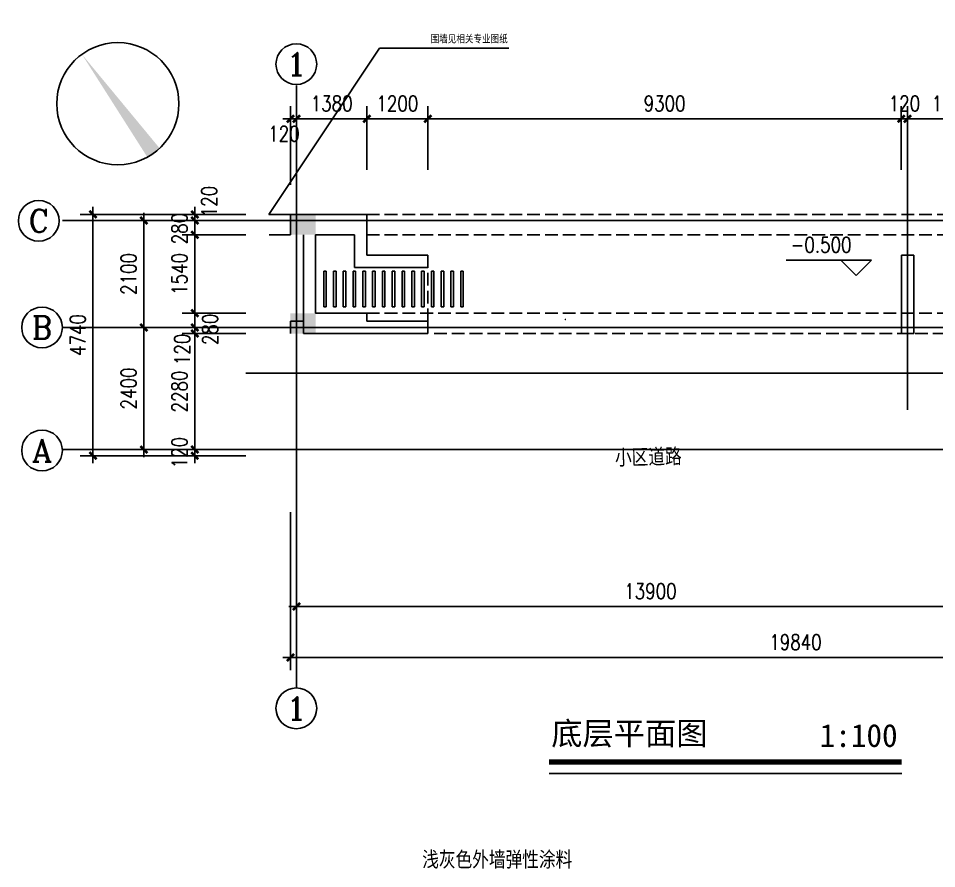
# Model space of a CAD drawing. Extents: x 156584 to 263272, y 27267 to 65241.
# Drawn here: x 157068 to 175106, y 47717 to 64422 of the extents above; entities that cross this region are included whole.
import ezdxf
from ezdxf.enums import TextEntityAlignment as Align

# ---------------------------------------------------------------- set-up
doc = ezdxf.new("R2010")
doc.units = 0
doc.header["$LTSCALE"] = 100
doc.header["$MEASUREMENT"] = 0
doc.header["$PDMODE"] = 34
doc.linetypes.add('DASH', pattern=[0.35, 0.25, -0.1])
doc.layers.get('0').update_dxf_attribs({"color": 1, "linetype": 'CONTINUOUS'})
doc.layers.get('DEFPOINTS').update_dxf_attribs({"linetype": 'CONTINUOUS'})
for name, color, linetype in [('A', 43, 'CONTINUOUS'), ('AXIS', 3, 'CONTINUOUS'), ('AXIS_TEXT', 7, 'CONTINUOUS'), ('DOTE', 252, 'CONTINUOUS'), ('PUB_DIM', 9, 'CONTINUOUS'), ('PUB_HATCH', 8, 'CONTINUOUS'), ('PUB_TEXT', 7, 'CONTINUOUS'), ('STAIR', 51, 'CONTINUOUS'), ('WALL', 255, 'CONTINUOUS'), ('柱', 7, 'CONTINUOUS')]:
    doc.layers.add(name, color=color, linetype=linetype)
doc.styles.add('COMPLEX', font='COMPLEX')
doc.styles.add('DIM_FONT', font='SIMPLEX', dxfattribs={"width": 0.8})
doc.styles.add('HEI', font='simhei.ttf', dxfattribs={"width": 0.8})
doc.styles.add('SONG', font='SIMSUN.TTF', dxfattribs={"width": 0.8})
doc.dimstyles.new('DIMB', dxfattribs={"dimtxt": 300, "dimasz": 1, "dimexe": 250, "dimexo": 300, "dimgap": 150, "dimtad": 1, "dimdec": 0, "dimlfac": -1, "dimzin": 0, "dimtxsty": 'DIM_FONT', "dimblk": '_DIMX', "dimblk1": '_DIMX', "dimblk2": '_DIMX', "dimcen": 0.09, "dimse2": 1, "dimclrd": 256, "dimclre": 256, "dimclrt": 256, "dimazin": 3, "dimtfac": 5, "dimtdec": 0, "dimtix": 1, "dimtmove": 0, "dimatfit": 3, "dimtolj": 1, "dimtzin": 0})

# ---------------------------------------------------------------- blocks, each defined once
blk = doc.blocks.new('_AXISO')
blk.add_circle((0, 0), 0.5)
at = {"layer": 'AXIS_TEXT', "style": 'COMPLEX', "width": 1.041667}
blk.add_attdef('A', text='', height=0.56, dxfattribs=at).set_placement((-0.25, -0.28), (0.25, -0.28), align=Align.FIT)
blk = doc.blocks.new('_DIMX')
blk.add_line((-150, 0), (150, 0))
at = {"const_width": 50}
blk.add_lwpolyline([(-70, -70), (70, 70)], dxfattribs=at)
blk = doc.blocks.new('*D15')
at = {"linetype": 'BYBLOCK'}
for p, q in [((-44140, 159700), (-46190, 159700)), ((-45940, 154961), (-45940, 159699)), ((-44140, 154960), (-46190, 154960))]:
    blk.add_line(p, q, dxfattribs=at)
at = {"layer": 'DEFPOINTS', "color": 0, "linetype": 'BYBLOCK'}
for p in [(-45940, 159700), (-44140, 159700), (-44140, 154960)]:
    blk.add_point(p, dxfattribs=at)
at = {"linetype": 'BYBLOCK'}
for p, rotation in [((-45940, 159700), 90.00009348837568), ((-45940, 154960), 270.0000934883757)]:
    blk.add_blockref('_DIMX', p, dxfattribs=dict(at, rotation=rotation))
at = {"linetype": 'BYBLOCK', "insert": (-46240, 157330), "char_height": 300, "attachment_point": 5, "rotation": 90.0001, "style": 'DIM_FONT'}
blk.add_mtext('\\A1;4740', dxfattribs=at)
blk = doc.blocks.new('*D16')
at = {"linetype": 'BYBLOCK'}
for p, q in [((-44940, 155081), (-44940, 157479)), ((-43940, 155080), (-45190, 155080))]:
    blk.add_line(p, q, dxfattribs=at)
at = {"layer": 'DEFPOINTS', "color": 0, "linetype": 'BYBLOCK'}
for p in [(-44940, 157480), (-43940, 157480), (-43940, 155080)]:
    blk.add_point(p, dxfattribs=at)
at = {"linetype": 'BYBLOCK'}
for p, rotation in [((-44940, 157480), 90.00009340632796), ((-44940, 155080), 270.0000934063279)]:
    blk.add_blockref('_DIMX', p, dxfattribs=dict(at, rotation=rotation))
at = {"linetype": 'BYBLOCK', "insert": (-45240, 156280), "char_height": 300, "attachment_point": 5, "rotation": 90.0001, "style": 'DIM_FONT'}
blk.add_mtext('\\A1;2400', dxfattribs=at)
blk = doc.blocks.new('*D17')
at = {"linetype": 'BYBLOCK'}
for p, q in [((-44940, 157481), (-44940, 159579)), ((-43940, 157480), (-45190, 157480))]:
    blk.add_line(p, q, dxfattribs=at)
at = {"layer": 'DEFPOINTS', "color": 0, "linetype": 'BYBLOCK'}
for p in [(-44940, 159580), (-43940, 159580), (-43940, 157480)]:
    blk.add_point(p, dxfattribs=at)
at = {"linetype": 'BYBLOCK'}
for p, rotation in [((-44940, 159580), 90.00009340632776), ((-44940, 157480), 270.0000934063278)]:
    blk.add_blockref('_DIMX', p, dxfattribs=dict(at, rotation=rotation))
at = {"linetype": 'BYBLOCK', "insert": (-45240, 158530), "char_height": 300, "attachment_point": 5, "rotation": 90.0001, "style": 'DIM_FONT'}
blk.add_mtext('\\A1;2100', dxfattribs=at)
blk = doc.blocks.new('_NORTH')
blk.add_circle((0, 0), 1200)
blk.add_solid([(-1191, 149), (-1191, -149), (1200, 0)])
blk = doc.blocks.new('*D20')
at = {"linetype": 'BYBLOCK'}
for p, q in [((-28040, 153997), (-28040, 151747)), ((-28041, 151997), (-41939, 151997))]:
    blk.add_line(p, q, dxfattribs=at)
at = {"layer": 'DEFPOINTS', "color": 0, "linetype": 'BYBLOCK'}
for p in [(-41940, 153997), (-28040, 153997), (-41940, 151997)]:
    blk.add_point(p, dxfattribs=at)
at = {"linetype": 'BYBLOCK', "rotation": 180}
blk.add_blockref('_DIMX', (-41940, 151997), dxfattribs=at)
at = {"linetype": 'BYBLOCK'}
blk.add_blockref('_DIMX', (-28040, 151997), dxfattribs=at)
at = {"linetype": 'BYBLOCK', "insert": (-34990, 152297), "char_height": 300, "attachment_point": 5, "style": 'DIM_FONT'}
blk.add_mtext('\\A1;13900', dxfattribs=at)
blk = doc.blocks.new('*D21')
at = {"linetype": 'BYBLOCK'}
for p, q in [((-42060, 153851), (-42060, 150747)), ((-22220, 153851), (-22220, 150747)), ((-22221, 150997), (-42059, 150997))]:
    blk.add_line(p, q, dxfattribs=at)
at = {"layer": 'DEFPOINTS', "color": 0, "linetype": 'BYBLOCK'}
for p in [(-42060, 153851), (-22220, 153851), (-42060, 150997)]:
    blk.add_point(p, dxfattribs=at)
at = {"linetype": 'BYBLOCK', "rotation": 180}
blk.add_blockref('_DIMX', (-42060, 150997), dxfattribs=at)
at = {"linetype": 'BYBLOCK'}
blk.add_blockref('_DIMX', (-22220, 150997), dxfattribs=at)
at = {"linetype": 'BYBLOCK', "insert": (-32140, 151297), "char_height": 300, "attachment_point": 5, "style": 'DIM_FONT'}
blk.add_mtext('\\A1;19840', dxfattribs=at)
blk = doc.blocks.new('*D26')
at = {"linetype": 'BYBLOCK'}
for p, q in [((-41941, 160578), (-41941, 161829)), ((-40561, 160578), (-40561, 161829)), ((-41940, 161579), (-40562, 161579))]:
    blk.add_line(p, q, dxfattribs=at)
at = {"layer": 'DEFPOINTS', "color": 0, "linetype": 'BYBLOCK'}
for p in [(-40561, 161579), (-41941, 160578), (-40561, 160578)]:
    blk.add_point(p, dxfattribs=at)
at = {"linetype": 'BYBLOCK', "rotation": 180}
blk.add_blockref('_DIMX', (-41941, 161579), dxfattribs=at)
at = {"linetype": 'BYBLOCK'}
blk.add_blockref('_DIMX', (-40561, 161579), dxfattribs=at)
at = {"linetype": 'BYBLOCK', "insert": (-41251, 161879), "char_height": 300, "attachment_point": 5, "style": 'DIM_FONT'}
blk.add_mtext('\\A1;1380', dxfattribs=at)
blk = doc.blocks.new('*D27')
at = {"linetype": 'BYBLOCK'}
for p, q in [((-40561, 160578), (-40561, 161829)), ((-40560, 161579), (-39362, 161579))]:
    blk.add_line(p, q, dxfattribs=at)
at = {"layer": 'DEFPOINTS', "color": 0, "linetype": 'BYBLOCK'}
for p in [(-39361, 161579), (-40561, 160578), (-39361, 160578)]:
    blk.add_point(p, dxfattribs=at)
at = {"linetype": 'BYBLOCK', "rotation": 180}
blk.add_blockref('_DIMX', (-40561, 161579), dxfattribs=at)
at = {"linetype": 'BYBLOCK'}
blk.add_blockref('_DIMX', (-39361, 161579), dxfattribs=at)
at = {"linetype": 'BYBLOCK', "insert": (-39961, 161879), "char_height": 300, "attachment_point": 5, "style": 'DIM_FONT'}
blk.add_mtext('\\A1;1200', dxfattribs=at)
blk = doc.blocks.new('*D28')
at = {"linetype": 'BYBLOCK'}
for p, q in [((-39361, 160578), (-39361, 161829)), ((-39360, 161579), (-30062, 161579))]:
    blk.add_line(p, q, dxfattribs=at)
at = {"layer": 'DEFPOINTS', "color": 0, "linetype": 'BYBLOCK'}
for p in [(-30061, 161579), (-39361, 160578), (-30061, 160578)]:
    blk.add_point(p, dxfattribs=at)
at = {"linetype": 'BYBLOCK', "rotation": 180}
blk.add_blockref('_DIMX', (-39361, 161579), dxfattribs=at)
at = {"linetype": 'BYBLOCK'}
blk.add_blockref('_DIMX', (-30061, 161579), dxfattribs=at)
at = {"linetype": 'BYBLOCK', "insert": (-34711, 161879), "char_height": 300, "attachment_point": 5, "style": 'DIM_FONT'}
blk.add_mtext('\\A1;9300', dxfattribs=at)
blk = doc.blocks.new('*D29')
at = {"linetype": 'BYBLOCK'}
for p, q in [((-30061, 160578), (-30061, 161829)), ((-30062, 161579), (-30063, 161579)), ((-30061, 161579), (-29941, 161579)), ((-29940, 161579), (-29939, 161579))]:
    blk.add_line(p, q, dxfattribs=at)
at = {"layer": 'DEFPOINTS', "color": 0, "linetype": 'BYBLOCK'}
for p in [(-29941, 161579), (-30061, 160578), (-29941, 160578)]:
    blk.add_point(p, dxfattribs=at)
at = {"linetype": 'BYBLOCK'}
blk.add_blockref('_DIMX', (-30061, 161579), dxfattribs=at)
at = {"linetype": 'BYBLOCK', "rotation": 180}
blk.add_blockref('_DIMX', (-29941, 161579), dxfattribs=at)
at = {"linetype": 'BYBLOCK', "insert": (-30001, 161879), "char_height": 300, "attachment_point": 5, "style": 'DIM_FONT'}
blk.add_mtext('\\A1;120', dxfattribs=at)
blk = doc.blocks.new('*D38')
at = {"linetype": 'BYBLOCK'}
for p, q in [((-42940, 154960), (-44190, 154960)), ((-43940, 155081), (-43940, 155082)), ((-43940, 154960), (-43940, 155080)), ((-43940, 154959), (-43940, 154958))]:
    blk.add_line(p, q, dxfattribs=at)
at = {"layer": 'DEFPOINTS', "color": 0, "linetype": 'BYBLOCK'}
for p in [(-43940, 155080), (-42940, 155080), (-42940, 154960)]:
    blk.add_point(p, dxfattribs=at)
at = {"linetype": 'BYBLOCK'}
for p, rotation in [((-43940, 155080), 270), ((-43940, 154960), 90)]:
    blk.add_blockref('_DIMX', p, dxfattribs=dict(at, rotation=rotation))
at = {"linetype": 'BYBLOCK', "insert": (-44240, 155020), "char_height": 300, "attachment_point": 5, "rotation": 90, "style": 'DIM_FONT'}
blk.add_mtext('\\A1;120', dxfattribs=at)
blk = doc.blocks.new('*D39')
at = {"linetype": 'BYBLOCK'}
for p, q in [((-43940, 155081), (-43940, 157359)), ((-42940, 155080), (-44190, 155080))]:
    blk.add_line(p, q, dxfattribs=at)
at = {"layer": 'DEFPOINTS', "color": 0, "linetype": 'BYBLOCK'}
for p in [(-43940, 157360), (-42940, 157360), (-42940, 155080)]:
    blk.add_point(p, dxfattribs=at)
at = {"linetype": 'BYBLOCK'}
for p, rotation in [((-43940, 157360), 90), ((-43940, 155080), 270)]:
    blk.add_blockref('_DIMX', p, dxfattribs=dict(at, rotation=rotation))
at = {"linetype": 'BYBLOCK', "insert": (-44240, 156220), "char_height": 300, "attachment_point": 5, "rotation": 90, "style": 'DIM_FONT'}
blk.add_mtext('\\A1;2280', dxfattribs=at)
blk = doc.blocks.new('*D40')
at = {"linetype": 'BYBLOCK'}
for p, q in [((-43940, 157481), (-43940, 157482)), ((-43940, 157360), (-43940, 157480)), ((-43940, 157360), (-43940, 157480)), ((-42940, 157360), (-44190, 157360)), ((-43940, 157359), (-43940, 157358))]:
    blk.add_line(p, q, dxfattribs=at)
at = {"layer": 'DEFPOINTS', "color": 0, "linetype": 'BYBLOCK'}
for p in [(-43940, 157480), (-42940, 157480), (-42940, 157360)]:
    blk.add_point(p, dxfattribs=at)
at = {"linetype": 'BYBLOCK'}
for p, rotation in [((-43940, 157480), 270), ((-43940, 157360), 90)]:
    blk.add_blockref('_DIMX', p, dxfattribs=dict(at, rotation=rotation))
at = {"linetype": 'BYBLOCK', "insert": (-44187, 157047), "char_height": 300, "attachment_point": 5, "rotation": 90, "style": 'DIM_FONT'}
blk.add_mtext('\\A1;120', dxfattribs=at)
blk = doc.blocks.new('*D41')
at = {"linetype": 'BYBLOCK'}
for p, q in [((-43940, 157761), (-43940, 157762)), ((-43940, 157480), (-43940, 157760)), ((-43940, 157480), (-43940, 157760)), ((-42940, 157480), (-44190, 157480)), ((-43940, 157479), (-43940, 157478))]:
    blk.add_line(p, q, dxfattribs=at)
at = {"layer": 'DEFPOINTS', "color": 0, "linetype": 'BYBLOCK'}
for p in [(-43940, 157760), (-42940, 157760), (-42940, 157480)]:
    blk.add_point(p, dxfattribs=at)
at = {"linetype": 'BYBLOCK'}
for p, rotation in [((-43940, 157760), 270), ((-43940, 157480), 90)]:
    blk.add_blockref('_DIMX', p, dxfattribs=dict(at, rotation=rotation))
at = {"linetype": 'BYBLOCK', "insert": (-43640, 157442), "char_height": 300, "attachment_point": 5, "rotation": 90, "style": 'DIM_FONT'}
blk.add_mtext('\\A1;280', dxfattribs=at)
blk = doc.blocks.new('*D42')
at = {"linetype": 'BYBLOCK'}
for p, q in [((-42940, 159300), (-44190, 159300)), ((-43940, 157761), (-43940, 159299)), ((-42940, 157760), (-44190, 157760))]:
    blk.add_line(p, q, dxfattribs=at)
at = {"layer": 'DEFPOINTS', "color": 0, "linetype": 'BYBLOCK'}
for p in [(-43940, 159300), (-42940, 159300), (-42940, 157760)]:
    blk.add_point(p, dxfattribs=at)
at = {"linetype": 'BYBLOCK'}
for p, rotation in [((-43940, 159300), 90), ((-43940, 157760), 270)]:
    blk.add_blockref('_DIMX', p, dxfattribs=dict(at, rotation=rotation))
at = {"linetype": 'BYBLOCK', "insert": (-44240, 158530), "char_height": 300, "attachment_point": 5, "rotation": 90, "style": 'DIM_FONT'}
blk.add_mtext('\\A1;1540', dxfattribs=at)
blk = doc.blocks.new('*D43')
at = {"linetype": 'BYBLOCK'}
for p, q in [((-43940, 159581), (-43940, 159582)), ((-43940, 159300), (-43940, 159580)), ((-43940, 159300), (-43940, 159580)), ((-42940, 159300), (-44190, 159300)), ((-43940, 159299), (-43940, 159298))]:
    blk.add_line(p, q, dxfattribs=at)
at = {"layer": 'DEFPOINTS', "color": 0, "linetype": 'BYBLOCK'}
for p in [(-43940, 159580), (-42940, 159580), (-42940, 159300)]:
    blk.add_point(p, dxfattribs=at)
at = {"linetype": 'BYBLOCK'}
for p, rotation in [((-43940, 159580), 270), ((-43940, 159300), 90)]:
    blk.add_blockref('_DIMX', p, dxfattribs=dict(at, rotation=rotation))
at = {"linetype": 'BYBLOCK', "insert": (-44240, 159421), "char_height": 300, "attachment_point": 5, "rotation": 90, "style": 'DIM_FONT'}
blk.add_mtext('\\A1;280', dxfattribs=at)
blk = doc.blocks.new('*D44')
at = {"linetype": 'BYBLOCK'}
for p, q in [((-42940, 159700), (-44190, 159700)), ((-43940, 159701), (-43940, 159702)), ((-43940, 159580), (-43940, 159700)), ((-43940, 159580), (-43940, 159700)), ((-42940, 159580), (-44190, 159580)), ((-43940, 159579), (-43940, 159578))]:
    blk.add_line(p, q, dxfattribs=at)
at = {"layer": 'DEFPOINTS', "color": 0, "linetype": 'BYBLOCK'}
for p in [(-43940, 159700), (-42940, 159700), (-42940, 159580)]:
    blk.add_point(p, dxfattribs=at)
at = {"linetype": 'BYBLOCK'}
for p, rotation in [((-43940, 159700), 270), ((-43940, 159580), 90)]:
    blk.add_blockref('_DIMX', p, dxfattribs=dict(at, rotation=rotation))
at = {"linetype": 'BYBLOCK', "insert": (-43658, 159952), "char_height": 300, "attachment_point": 5, "rotation": 90, "style": 'DIM_FONT'}
blk.add_mtext('\\A1;120', dxfattribs=at)
blk = doc.blocks.new('*D47')
at = {"linetype": 'BYBLOCK'}
for p, q in [((-42060, 160279), (-42060, 161829)), ((-41940, 160279), (-41940, 161829)), ((-42061, 161579), (-42062, 161579)), ((-41940, 161579), (-42060, 161579)), ((-41940, 161579), (-42060, 161579)), ((-41939, 161579), (-41938, 161579))]:
    blk.add_line(p, q, dxfattribs=at)
at = {"layer": 'DEFPOINTS', "color": 0, "linetype": 'BYBLOCK'}
for p in [(-42060, 161579), (-42060, 160279), (-41940, 160279)]:
    blk.add_point(p, dxfattribs=at)
at = {"linetype": 'BYBLOCK'}
for p, rotation in [((-42060, 161579), 359.9999993454192), ((-41940, 161579), 179.9999993454193)]:
    blk.add_blockref('_DIMX', p, dxfattribs=dict(at, rotation=rotation))
at = {"linetype": 'BYBLOCK', "insert": (-42189, 161286), "char_height": 300, "attachment_point": 5, "rotation": 360, "style": 'DIM_FONT'}
blk.add_mtext('\\A1;120', dxfattribs=at)
blk = doc.blocks.new('*D48')
at = {"linetype": 'BYBLOCK'}
for p, q in [((-29941, 160578), (-29941, 161829)), ((-28161, 160578), (-28161, 161829)), ((-29940, 161579), (-28162, 161579))]:
    blk.add_line(p, q, dxfattribs=at)
at = {"layer": 'DEFPOINTS', "color": 0, "linetype": 'BYBLOCK'}
for p in [(-28161, 161579), (-29941, 160578), (-28161, 160578)]:
    blk.add_point(p, dxfattribs=at)
at = {"linetype": 'BYBLOCK', "rotation": 180}
blk.add_blockref('_DIMX', (-29941, 161579), dxfattribs=at)
at = {"linetype": 'BYBLOCK'}
blk.add_blockref('_DIMX', (-28161, 161579), dxfattribs=at)
at = {"linetype": 'BYBLOCK', "insert": (-29051, 161879), "char_height": 300, "attachment_point": 5, "style": 'DIM_FONT'}
blk.add_mtext('\\A1;1780', dxfattribs=at)
blk = doc.blocks.new('_YZH')
at = {"const_width": 0.5}
blk.add_lwpolyline([(-0.25, 0, 1), (0.25, 0, 1)], format="xyb", close=True, dxfattribs=at)

msp = doc.modelspace()

# ---------------------------------------------------------------- linework, layer by layer
for p, q in [((162407.8, 60569.9), (161989.3, 60569.9)), ((162413.8, 60169.9), (161995.3, 60169.9))]:
    msp.add_line(p, q)
at = {"layer": 'DOTE'}
for p, q in [((162533.6, 54853.8), (162533.6, 61449)), ((174533.2, 61448), (174533.6, 56732.4)), ((182972.9, 60450.2), (161533.8, 60450.2)), ((182972.9, 58350.2), (161533.8, 58350.2)), ((182972.9, 57450.2), (161533.8, 57450.2)), ((182972.9, 55950.2), (161533.8, 55950.2))]:
    msp.add_line(p, q, dxfattribs=at)
at = {"layer": 'PUB_DIM'}
for p, q in [((162533.6, 59505.6), (162533.6, 63105.6)), ((157933.8, 60449.9), (160633.8, 60449.9)), ((173526.7, 59672.8), (172149.5, 59672.8)), ((173826.7, 59672.8), (173226.7, 59672.8)), ((173226.7, 59672.8), (173526.7, 59372.8)), ((173526.7, 59372.8), (173826.7, 59672.8)), ((157933.8, 58349.9), (160633.8, 58349.9)), ((157933.5, 55949.8), (160633.6, 55949.8)), ((162533.6, 51266.7), (162533.6, 54866.7))]:
    msp.add_line(p, q, dxfattribs=at)
at = {"layer": 'PUB_HATCH'}
for p, q in [((161989.3, 60569.9), (164163.2, 63835.4)), ((164163.2, 63835.4), (166700.3, 63835.4))]:
    msp.add_line(p, q, dxfattribs=at)
at = {"layer": 'PUB_TEXT', "const_width": 105}
msp.add_lwpolyline([(167492.6, 49809), (174422.8, 49809)], dxfattribs=at)
at = {"layer": 'PUB_TEXT'}
msp.add_lwpolyline([(167492.6, 49584), (174422.8, 49584)], dxfattribs=at)
at = {"layer": 'STAIR', "linetype": 'DASH', "ltscale": 10}
for p, q in [((163913.8, 60569.9), (176313.6, 60569.9)), ((163913.8, 60169.9), (176313.6, 60169.9)), ((165113.4, 58471), (165113.4, 59529.9)), ((163913.8, 58629.9), (176313.6, 58629.9)), ((165233.4, 58231.1), (176313.6, 58229.9))]:
    msp.add_line(p, q, dxfattribs=at)
at = {"layer": 'STAIR'}
for p, q in [((163066.7, 58752.9), (163066.7, 59452.9)), ((163066.7, 59452.9), (163116.7, 59452.9)), ((163116.7, 59452.9), (163116.7, 58752.9)), ((163259, 58752.9), (163259, 59452.9)), ((163259, 59452.9), (163309, 59452.9)), ((163309, 59452.9), (163309, 58752.9)), ((163451.2, 58752.9), (163451.2, 59452.9)), ((163451.2, 59452.9), (163501.2, 59452.9)), ((163501.2, 59452.9), (163501.2, 58752.9)), ((163643.5, 58752.9), (163643.5, 59452.9)), ((163643.5, 59452.9), (163693.5, 59452.9)), ((163693.5, 59452.9), (163693.5, 58752.9)), ((163835.7, 58752.9), (163835.7, 59452.9)), ((163835.7, 59452.9), (163885.7, 59452.9)), ((163885.7, 59452.9), (163885.7, 58752.9)), ((164028, 58752.9), (164028, 59452.9)), ((164028, 59452.9), (164078, 59452.9)), ((164078, 59452.9), (164078, 58752.9)), ((164220.3, 58752.9), (164220.3, 59452.9)), ((164220.3, 59452.9), (164270.3, 59452.9)), ((164270.3, 59452.9), (164270.3, 58752.9)), ((164412.5, 58752.9), (164412.5, 59452.9)), ((164412.5, 59452.9), (164462.5, 59452.9)), ((164462.5, 59452.9), (164462.5, 58752.9)), ((164604.8, 58752.9), (164604.8, 59452.9)), ((164604.8, 59452.9), (164654.8, 59452.9)), ((164654.8, 59452.9), (164654.8, 58752.9)), ((164797, 58752.9), (164797, 59452.9)), ((164797, 59452.9), (164847, 59452.9)), ((164847, 59452.9), (164847, 58752.9)), ((164989.3, 58752.9), (164989.3, 59452.9)), ((164989.3, 59452.9), (165039.3, 59452.9)), ((165039.3, 59452.9), (165039.3, 58752.9)), ((165181.6, 58752.9), (165181.6, 59452.9)), ((165181.6, 59452.9), (165231.6, 59452.9)), ((165231.6, 59452.9), (165231.6, 58752.9)), ((165373.8, 58752.9), (165373.8, 59452.9)), ((165373.8, 59452.9), (165423.8, 59452.9)), ((165423.8, 59452.9), (165423.8, 58752.9)), ((165566.1, 58752.9), (165566.1, 59452.9)), ((165566.1, 59452.9), (165616.1, 59452.9)), ((165616.1, 59452.9), (165616.1, 58752.9)), ((165758.3, 58752.9), (165758.3, 59452.9)), ((165758.3, 59452.9), (165808.3, 59452.9)), ((165808.3, 59452.9), (165808.3, 58752.9)), ((163066.7, 58752.9), (163116.7, 58752.9)), ((163259, 58752.9), (163309, 58752.9)), ((163451.2, 58752.9), (163501.2, 58752.9)), ((163643.5, 58752.9), (163693.5, 58752.9)), ((163835.7, 58752.9), (163885.7, 58752.9)), ((164028, 58752.9), (164078, 58752.9)), ((164220.3, 58752.9), (164270.3, 58752.9)), ((164412.5, 58752.9), (164462.5, 58752.9)), ((164604.8, 58752.9), (164654.8, 58752.9)), ((164797, 58752.9), (164847, 58752.9)), ((164989.3, 58752.9), (165039.3, 58752.9)), ((165181.6, 58752.9), (165231.6, 58752.9)), ((165373.8, 58752.9), (165423.8, 58752.9)), ((165566.1, 58752.9), (165616.1, 58752.9)), ((165758.3, 58752.9), (165808.3, 58752.9))]:
    msp.add_line(p, q, dxfattribs=at)
at = {"layer": 'WALL'}
for p, q in [((163913.8, 60569.9), (162413.8, 60569.9)), ((162413.8, 60169.9), (162413.8, 60569.9)), ((163913.8, 59769.9), (163913.8, 60569.9)), ((162667.8, 58229.9), (162667.8, 60169.9)), ((163673.8, 60169.9), (162907.8, 60169.9)), ((162907.8, 58629.9), (162907.8, 60169.9)), ((163673.8, 59529.9), (163673.8, 60169.9)), ((163913.8, 59769.9), (165113.4, 59769.9)), ((165113.4, 59529.9), (165113.4, 59769.9)), ((174418.1, 58229.9), (174418.1, 59769.9)), ((174658.1, 59769.9), (174418.1, 59769.9)), ((174658.1, 58229.9), (174658.1, 59769.9)), ((163673.8, 59529.9), (165113.4, 59529.9)), ((163913.8, 58629.9), (162907.8, 58629.9)), ((163913.8, 58629.9), (163913.8, 58469.9)), ((162413.8, 58229.9), (162413.8, 58469.9)), ((162667.8, 58469.9), (162413.8, 58469.9)), ((165113.4, 58469.9), (163913.8, 58469.9)), ((165113.4, 58469.9), (165113.4, 58229.9)), ((165113.4, 58229.9), (162667.8, 58229.9)), ((174658.1, 58229.9), (174418.1, 58229.9))]:
    msp.add_line(p, q, dxfattribs=at)
at = {"layer": '柱'}
for points in [[(162907.8, 60169.9), (162407.8, 60169.9), (162907.8, 60569.9), (162407.8, 60569.9)], [(162907.8, 58229.9), (162407.8, 58229.9), (162907.8, 58629.9), (162407.8, 58629.9)]]:
    msp.add_solid(points, dxfattribs=at)

# ---------------------------------------------------------------- block references
at = {"layer": 'AXIS'}
ref = msp.add_blockref('_AXISO', (162528.4, 63523.3), dxfattribs=dict(at, xscale=800, yscale=800, zscale=800, rotation=180))
ref.add_attrib('A', '1', dxfattribs={"layer": 'AXIS_TEXT', "height": 448, "style": 'COMPLEX', "width": 2.083333}).set_placement((162328.4, 63299.3), (162728.4, 63299.3), align=Align.FIT)
ref = msp.add_blockref('_AXISO', (162528.4, 50866.7), dxfattribs=dict(at, xscale=800, yscale=800, zscale=800, rotation=180))
ref.add_attrib('A', '1', dxfattribs={"layer": 'AXIS_TEXT', "height": 448, "style": 'COMPLEX', "width": 2.083333}).set_placement((162328.4, 50642.7), (162728.4, 50642.7), align=Align.FIT)
at = {"layer": 'PUB_DIM', "rotation": 126.036609447}
msp.add_blockref('_NORTH', (159022.2, 62745.7), dxfattribs=at)
at = {"layer": 'PUB_DIM'}
ref = msp.add_blockref('_AXISO', (157468.3, 60444.1), dxfattribs=dict(at, xscale=800, yscale=800, zscale=800, rotation=180))
ref.add_attrib('A', 'C', dxfattribs={"layer": 'AXIS_TEXT', "height": 448, "style": 'COMPLEX', "width": 1.25}).set_placement((157268.3, 60220.1), (157668.3, 60220.1), align=Align.FIT)
ref = msp.add_blockref('_AXISO', (157533.2, 58349.9), dxfattribs=dict(at, xscale=800, yscale=800, zscale=800, rotation=180))
ref.add_attrib('A', 'B', dxfattribs={"layer": 'AXIS_TEXT', "height": 448, "style": 'COMPLEX', "width": 1.102941}).set_placement((157333.2, 58125.9), (157733.2, 58125.9), align=Align.FIT)
at = {"layer": 'PUB_DIM', "xscale": 30, "yscale": 30, "zscale": 30, "rotation": 180}
msp.add_blockref('_YZH', (167813.9, 58506.8), dxfattribs=at)
at = {"layer": 'PUB_DIM'}
ref = msp.add_blockref('_AXISO', (157533.2, 55932.2), dxfattribs=dict(at, xscale=800, yscale=800, zscale=800, rotation=180))
ref.add_attrib('A', 'A', dxfattribs={"layer": 'AXIS_TEXT', "height": 448, "style": 'COMPLEX', "width": 1.041667}).set_placement((157333.2, 55708.2), (157733.2, 55708.2), align=Align.FIT)

# ---------------------------------------------------------------- texts
at = {"layer": 'A', "style": 'HEI'}
for s, p in [('底层平面图', (167535.8, 50148.1)), ('1:100', (172809.7, 50107.8))]:
    msp.add_text(s, height=450, dxfattribs=at).set_placement(p)
at = {"layer": 'PUB_DIM', "style": 'SONG', "width": 0.8}
msp.add_text('围墙见相关专业图纸', height=150, dxfattribs=at).set_placement((165168.3, 63945.9))
at = {"layer": 'PUB_DIM', "width": 0.8}
for s, style, p in [('-0.500', 'DIM_FONT', (172838.1, 59972.8)), ('浅灰色外墙弹性涂料', 'SONG', (166475.1, 47906.8))]:
    msp.add_text(s, height=300, dxfattribs=dict(at, style=style)).set_placement(p, align=Align.MIDDLE)
at = {"layer": 'PUB_TEXT', "style": 'SONG', "width": 0.8}
msp.add_text('小区道路', height=300, rotation=1.42468, dxfattribs=at).set_placement((168792.8, 55643.2))

# ---------------------------------------------------------------- dimensions: what is measured, and where the dimension line sits
at = {"layer": 'PUB_DIM'}
for p1, p2, distance, override, picture, middle in [((162533.4, 61448), (163913.4, 61448), 1000.9, {"dimexo": 0, "dimblk1": '_DIMX', "dimblk2": '_DIMX', "dimsah": 1, "dimse2": 0}, '*D26', (163223.4, 62748.9)), ((163913.4, 61448), (165113.4, 61448), 1000.9, {"dimexo": 0, "dimblk1": '_DIMX', "dimblk2": '_DIMX', "dimsah": 1}, '*D27', (164513.4, 62748.9)), ((165113.4, 61448), (174413.4, 61448), 1000.9, {"dimexo": 0, "dimblk1": '_DIMX', "dimblk2": '_DIMX', "dimsah": 1}, '*D28', (169763.4, 62748.9)), ((174413.4, 61448), (174533.4, 61448), 1000.9, {"dimexo": 0, "dimblk1": '_DIMX', "dimblk2": '_DIMX', "dimsah": 1}, '*D29', (174473.4, 62748.9)), ((174533.2, 61448), (176313.4, 61448), 1000.9, {"dimexo": 0, "dimblk1": '_DIMX', "dimblk2": '_DIMX', "dimsah": 1, "dimse2": 0}, '*D48', (175423.3, 62749)), ((160334, 55830.2), (160334, 60570.3), 1800.3, {"dimexo": 0, "dimblk1": '_DIMX', "dimblk2": '_DIMX', "dimsah": 1, "dimse2": 0}, '*D15', (158233.8, 58200.3)), ((160534, 58349.9), (160534, 60449.9), 1000.3, {"dimexo": 0, "dimblk1": '_DIMX', "dimblk2": '_DIMX', "dimsah": 1}, '*D17', (159233.8, 59399.9)), ((160534, 55949.9), (160534, 58349.9), 1000.3, {"dimexo": 0, "dimblk1": '_DIMX', "dimblk2": '_DIMX', "dimsah": 1}, '*D16', (159233.8, 57149.9)), ((161533.8, 55830.2), (161533.8, 55950.2), 1000, {"dimexo": 0, "dimblk1": '_DIMX', "dimblk2": '_DIMX', "dimsah": 1}, '*D38', (160233.8, 55890.2)), ((182253.6, 54721.2), (162413.6, 54721.2), 2854.4, {"dimexo": 0, "dimblk1": '_DIMX', "dimblk2": '_DIMX', "dimsah": 1, "dimse2": 0}, '*D21', (172333.6, 52166.7))]:
    dim = msp.add_aligned_dim(p1=p1, p2=p2, distance=distance, dimstyle='DIMB', override=override, dxfattribs=at)
    dim.commit()
    dim.dimension.update_dxf_attribs({"geometry": picture, "text_midpoint": middle, "insert": (204474, -99130.1)})
for base, p1, p2, angle, override, picture, middle, dimtype in [((162413.8, 62448.9), (162533.6, 61149), (162413.8, 61149), 180, {"dimexo": 0, "dimblk1": '_DIMX', "dimblk2": '_DIMX', "dimsah": 1, "dimse2": 0}, '*D47', (162284.5, 62155.5), 129), ((160533.8, 60570.3), (161533.8, 60450.3), (161533.8, 60570.3), 270, {"dimexo": 0, "dimblk1": '_DIMX', "dimblk2": '_DIMX', "dimsah": 1, "dimse2": 0}, '*D44', (160816.4, 60821.9), 128), ((160533.8, 60450.3), (161533.8, 60170.3), (161533.8, 60450.3), 270, {"dimexo": 0, "dimblk1": '_DIMX', "dimblk2": '_DIMX', "dimsah": 1}, '*D43', (160234.2, 60290.8), 128), ((160533.8, 58630.3), (161533.8, 58350.3), (161533.8, 58630.3), 270, {"dimexo": 0, "dimblk1": '_DIMX', "dimblk2": '_DIMX', "dimsah": 1}, '*D41', (160833.8, 58311.9), 128), ((160533.8, 58350.3), (161533.8, 58230.3), (161533.8, 58350.3), 270, {"dimexo": 0, "dimblk1": '_DIMX', "dimblk2": '_DIMX', "dimsah": 1}, '*D40', (160286.6, 57916.5), 128)]:
    dim = msp.add_linear_dim(base=base, p1=p1, p2=p2, angle=angle, dimstyle='DIMB', override=override, dxfattribs=at)
    dim.commit()
    dim.dimension.update_dxf_attribs({"geometry": picture, "text_midpoint": middle, "dimtype": dimtype, "insert": (204474, -99130.1)})
for base, p1, p2, angle, override, picture, middle in [((160533.8, 60170.3), (161533.8, 58630.3), (161533.8, 60170.3), 270, {"dimexo": 0, "dimblk1": '_DIMX', "dimblk2": '_DIMX', "dimsah": 1, "dimse2": 0}, '*D42', (160233.8, 59400.3)), ((160533.8, 58230.3), (161533.8, 55950.2), (161533.8, 58230.3), 270, {"dimexo": 0, "dimblk1": '_DIMX', "dimblk2": '_DIMX', "dimsah": 1}, '*D39', (160233.8, 57090.3)), ((162533.6, 52866.8), (176433.6, 54866.8), (162533.6, 54866.8), 180, {"dimexo": 0, "dimblk1": '_DIMX', "dimblk2": '_DIMX', "dimsah": 1}, '*D20', (169483.6, 53166.8))]:
    dim = msp.add_linear_dim(base=base, p1=p1, p2=p2, angle=angle, dimstyle='DIMB', override=override, dxfattribs=at)
    dim.commit()
    dim.dimension.update_dxf_attribs({"geometry": picture, "text_midpoint": middle, "insert": (204474, -99130.1)})

doc.saveas('drawing.dxf')
